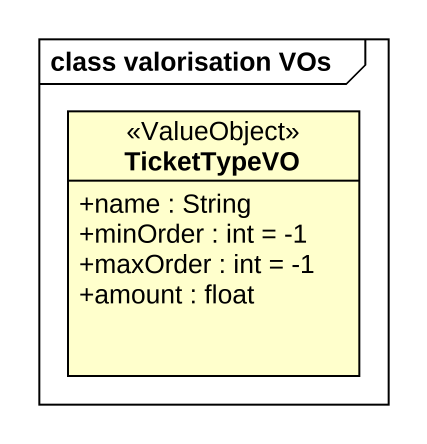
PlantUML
@startuml
mainframe class valorisation VOs
hide circle
hide empty members
skinparam classAttributeIconSize 0
class TicketTypeVO <<ValueObject>> {
  +name : String
  +minOrder : int = -1
  +maxOrder : int = -1
  +amount : float
}
@enduml
